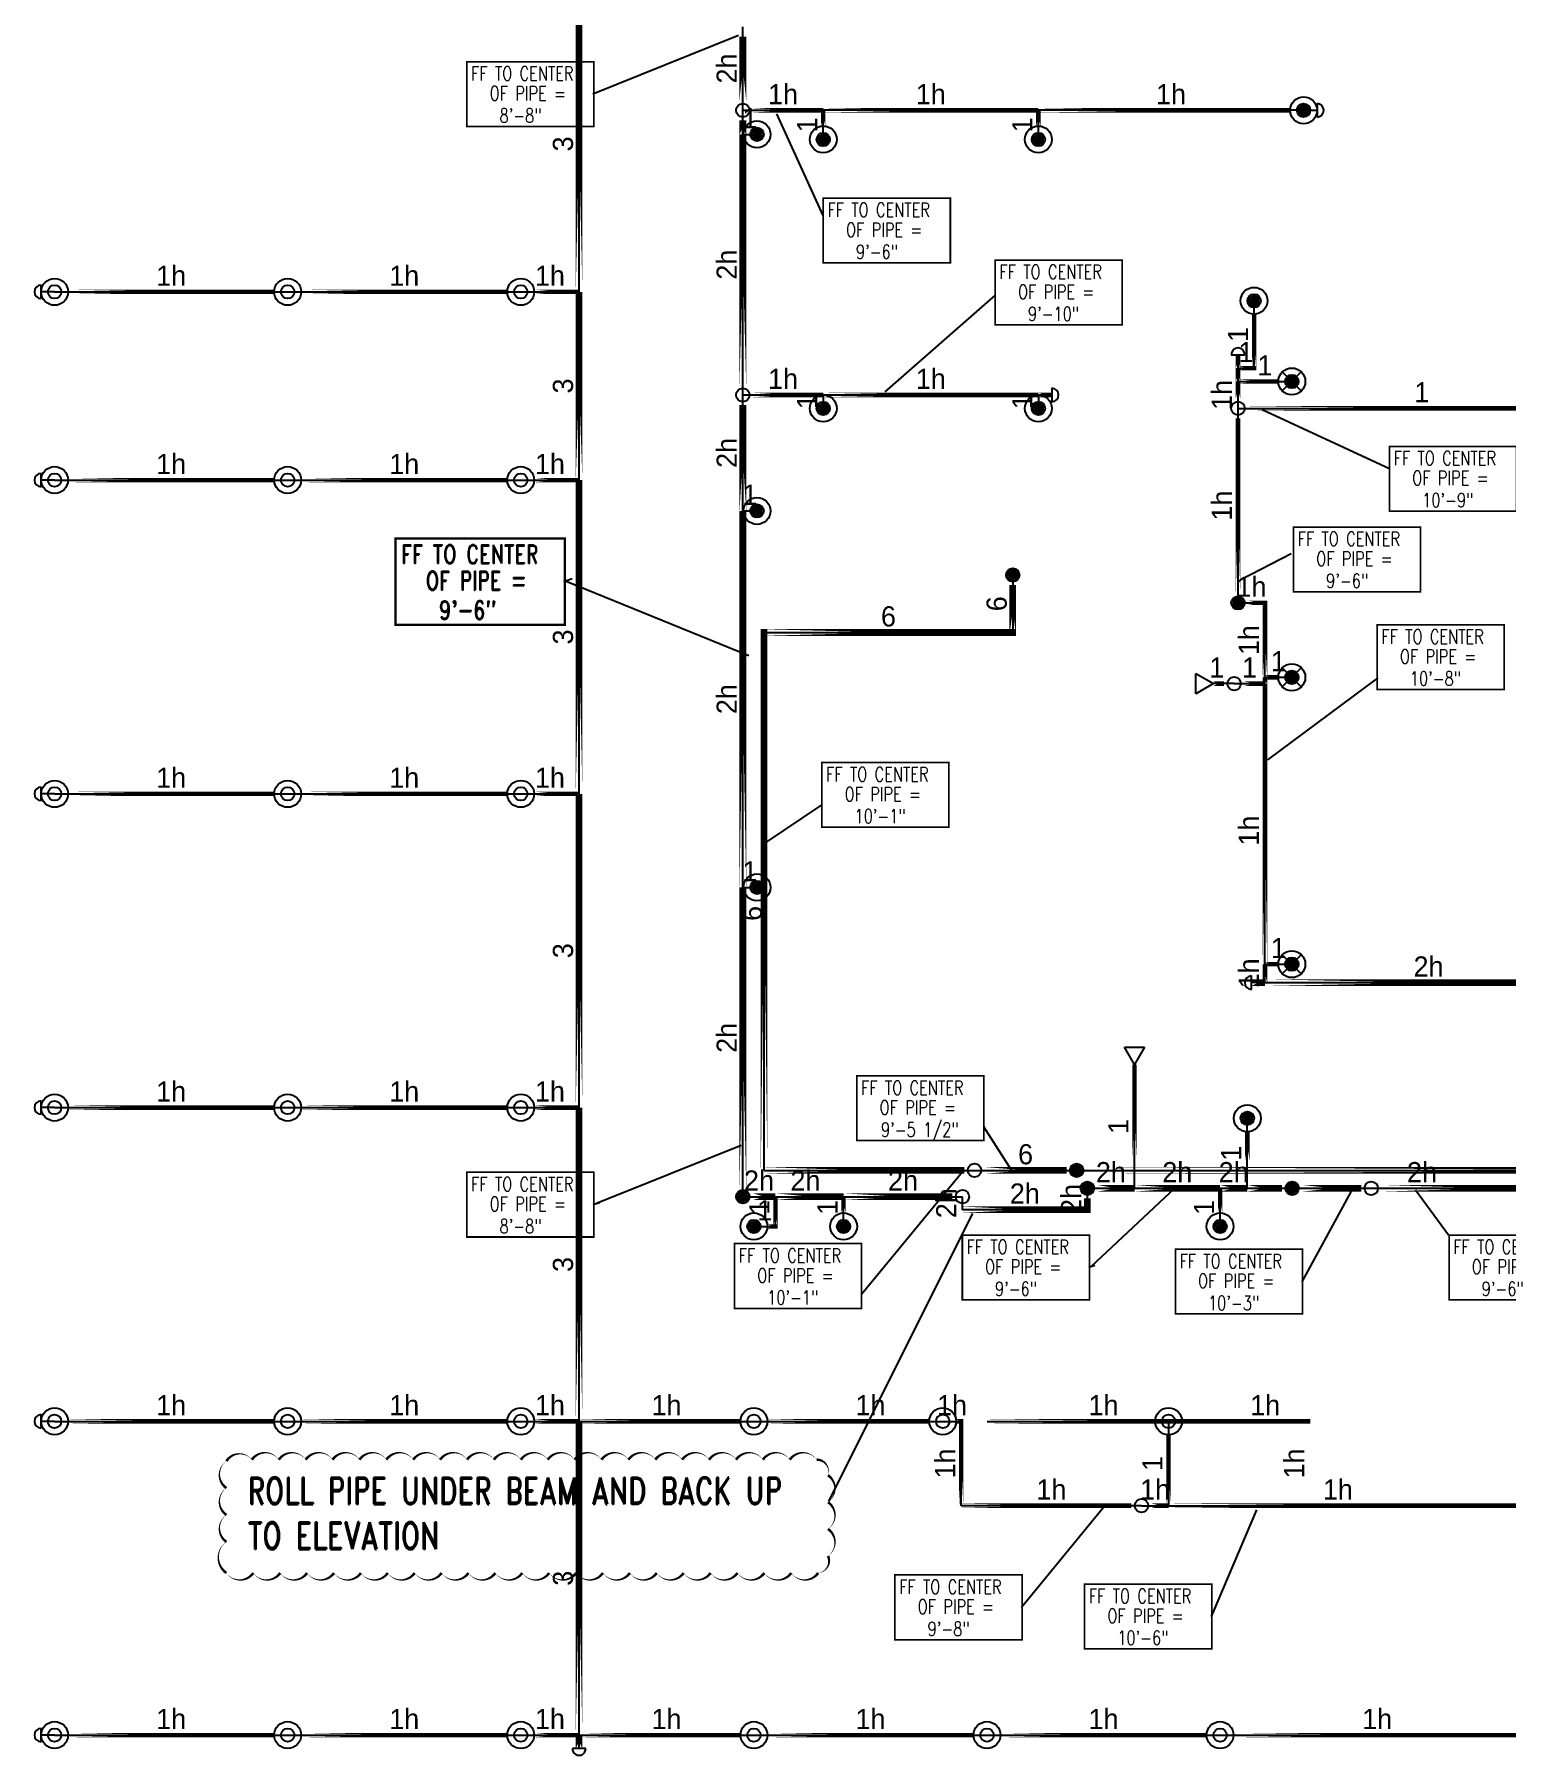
# Model space of a CAD drawing. Header units: inches. Extents: x -3368 to 19, y 7 to 1465.
# Drawn here: x -3333 to -2676, y 63 to 831 of the extents above; entities that cross this region are included whole.
import ezdxf
from ezdxf.enums import TextEntityAlignment as Align

# ---------------------------------------------------------------- set-up
doc = ezdxf.new("R2010")
doc.units = ezdxf.units.IN
doc.header["$MEASUREMENT"] = 0
for name, color, linetype in [('Coordination', 1, 'Continuous'), ('ERROR', 7, 'Continuous'), ('headdn', 7, 'Continuous'), ('HEADUP', 4, 'Continuous'), ('PIPEBL', 4, 'Continuous'), ('pipemn', 6, 'Continuous'), ('PIPESPC', 7, 'Continuous'), ('spk-cap', 7, 'Continuous'), ('spk-pipedrop', 7, 'Continuous'), ('spk-piperise', 7, 'Continuous'), ('TIDYPIPE', 7, 'Continuous')]:
    doc.layers.add(name, color=color, linetype=linetype)
doc.styles.add('PDA1', font='ROMAND', dxfattribs={"width": 0.755})
doc.styles.add('PIPE', font='PIPE.SHX')

# ---------------------------------------------------------------- blocks, each defined once
blk = doc.blocks.new('drop')
blk.add_circle((0, 0), 3)
for points in [[(0.01, 2.97), (-2.53, -1.59), (-2.62, 1.36)], [(0.01, 2.97), (-2.49, -1.59), (2.52, -1.59)], [(2.52, -1.59), (0.01, 2.97), (2.6, 1.47)], [(2.52, -1.59), (-2.53, -1.59), (0.01, -2.98)]]:
    blk.add_solid(points)
blk = doc.blocks.new('DPEND3')
for p, q in [((-4.24, -4.24), (4.24, 4.24)), ((4.24, -4.24), (-4.24, 4.24))]:
    blk.add_line(p, q)
for radius in [6, 3]:
    blk.add_circle((0, 0), radius)
for points in [[(0, 0), (-3, 0), (-2.08, 2.07)], [(0, 0), (-3, 0), (-2.08, -2.07)], [(0, 0), (0, 3), (-2.12, 2.14)], [(0, 0), (0, -3), (-2.12, -2.14)], [(0, 0), (0, 3), (2.12, 2.14)], [(0, 0), (3, 0), (2.08, 2.07)], [(0, 0), (3, 0), (2.08, -2.07)], [(0, 0), (0, -3), (2.12, -2.14)]]:
    blk.add_solid(points)
blk = doc.blocks.new('SIDE1')
for p, q in [((0, 0), (7.79, 4.5)), ((7.79, -4.5), (0, 0)), ((7.79, 4.5), (7.79, -4.5))]:
    blk.add_line(p, q)
blk = doc.blocks.new('dpend1')
for radius in [6, 3]:
    blk.add_circle((0, 0), radius)
for points in [[(0.01, 2.97), (-2.53, -1.59), (-2.62, 1.36)], [(0.01, 2.97), (-2.49, -1.59), (2.52, -1.59)], [(2.52, -1.59), (0.01, 2.97), (2.6, 1.47)], [(2.52, -1.59), (-2.53, -1.59), (0.01, -2.98)]]:
    blk.add_solid(points)
blk = doc.blocks.new('SPRIG1')
for radius in [6, 3]:
    blk.add_circle((0, 0), radius)
blk = doc.blocks.new('CAP')
blk.add_line((0, 3), (0, -3))
blk.add_arc((0, 0), 3, 270, 90)
blk = doc.blocks.new('PIPESPC')
at = {"layer": 'PIPESPC', "style": 'PIPE', "width": 0.9}
blk.add_attdef('SIZE', text='', height=9, dxfattribs=at).set_placement((0, 4.02), align=Align.CENTER)
at = {"layer": 'PIPESPC', "style": 'PIPE', "flags": 1}
blk.add_attdef('SCHED', (25.3, 3.89), '', height=9, dxfattribs=at)
blk = doc.blocks.new('rise')
blk.add_circle((0, 0), 3)
blk = doc.blocks.new('vbbb122222222222')
at = {"layer": 'Coordination'}
blk.add_line((6967.97, 3928.98), (6964.31, 3927.77), dxfattribs=at)
at = {"layer": 'Coordination', "const_width": 1}
blk.add_lwpolyline([(6889.15, 3947.05), (6889.15, 3908.56), (6964.72, 3908.56), (6964.72, 3947.05), (6889.15, 3947.05)], dxfattribs=at)
at = {"layer": 'Coordination', "style": 'PDA1', "width": 0.755}
for s, p in [('FF TO CENTER', (6891.66, 3935.82)), ('OF PIPE = ', (6902.67, 3924.02)), ('9\'-6"', (6908.57, 3910.87))]:
    blk.add_text(s, height=8.4, dxfattribs=at).set_placement(p)
blk = doc.blocks.new('vvvvvvbb')
at = {"layer": 'Coordination', "const_width": 0.75}
blk.add_lwpolyline([(5372.6, 4051.51), (5372.6, 4022.64), (5429.27, 4022.64), (5429.27, 4051.51), (5372.6, 4051.51)], dxfattribs=at)
at = {"layer": 'Coordination', "style": 'PDA1', "width": 0.755}
for s, p in [('FF TO CENTER', (5374.48, 4043.09)), ('OF PIPE = ', (5382.74, 4034.24)), ('9\'-5 1/2"', (5383.36, 4024.38))]:
    blk.add_text(s, height=6.3, dxfattribs=at).set_placement(p)
blk = doc.blocks.new('vvvvbhhhhhhh')
at = {"layer": 'Coordination', "const_width": 1}
blk.add_lwpolyline([(5861.1, 4059.1), (5861.1, 4020.6), (5936.7, 4020.6), (5936.7, 4059.1), (5861.1, 4059.1)], dxfattribs=at)
at = {"layer": 'Coordination', "style": 'PDA1', "width": 0.755}
for s, p in [('FF TO CENTER', (5863.7, 4047.8)), ('OF PIPE = ', (5874.7, 4036)), ('10\'-1"', (5880.6, 4022.9))]:
    blk.add_text(s, height=8.4, dxfattribs=at).set_placement(p)

msp = doc.modelspace()

# ---------------------------------------------------------------- linework, layer by layer
at = {"layer": 'Coordination', "color": 1}
for p, q in [((-3018.83, 830.16), (-3083.84, 803.89)), ((-3001.95, 795.13), (-2981.2, 749.74)), ((-2953.4, 671.08), (-2904.28, 714.24)), ((-2785.23, 663.24), (-2728.49, 636.93)), ((-2794.8, 587.43), (-2772.24, 598.94)), ((-3014.25, 553.3), (-3095.74, 586.53)), ((-2782.69, 506.93), (-2733.52, 543.52)), ((-3007.21, 469.6), (-2981.86, 486.63)), ((-2897.01, 323.83), (-2909.39, 343.18)), ((-3017.75, 334.89), (-3082.28, 308.91)), ((-2918.77, 323.16), (-2964, 268.31)), ((-2861.5, 280.89), (-2824, 315.97)), ((-2744.74, 315.74), (-2767.59, 274.07)), ((-2716.82, 315.03), (-2702.16, 294.9)), ((-3080.93, 309.32), (-3083.67, 308.4)), ((-2914.47, 304.53), (-2978.65, 176.09)), ((-2855.98, 173.35), (-2892.68, 128.72)), ((-2787.79, 172.2), (-2808.05, 124.61))]:
    msp.add_line(p, q, dxfattribs=at)
at = {"layer": 'Coordination', "color": 1, "const_width": 0.75}
for points in [[(-3140.04, 818.44), (-3140.04, 789.57), (-3083.37, 789.57), (-3083.37, 818.44), (-3140.04, 818.44)], [(-2981.04, 757.58), (-2981.04, 728.71), (-2924.36, 728.71), (-2924.36, 757.58), (-2981.04, 757.58)], [(-2904.31, 729.91), (-2904.31, 701.04), (-2847.64, 701.04), (-2847.64, 729.91), (-2904.31, 729.91)], [(-2728.42, 646.8), (-2728.42, 617.93), (-2671.75, 617.93), (-2671.75, 646.8), (-2728.42, 646.8)], [(-2771.26, 610.78), (-2771.26, 581.91), (-2714.58, 581.91), (-2714.58, 610.78), (-2771.26, 610.78)], [(-2733.91, 567.15), (-2733.91, 538.28), (-2677.24, 538.28), (-2677.24, 567.15), (-2733.91, 567.15)], [(-3140.04, 322.87), (-3140.04, 294), (-3083.37, 294), (-3083.37, 322.87), (-3140.04, 322.87)], [(-2823.96, 288.53), (-2823.96, 259.66), (-2767.29, 259.66), (-2767.29, 288.53), (-2823.96, 288.53)], [(-2949.06, 143.19), (-2949.06, 114.32), (-2892.38, 114.32), (-2892.38, 143.19), (-2949.06, 143.19)], [(-2864.43, 139.08), (-2864.43, 110.21), (-2807.75, 110.21), (-2807.75, 139.08), (-2864.43, 139.08)]]:
    msp.add_lwpolyline(points, dxfattribs=at)
at = {"layer": 'Coordination', "color": 1}
msp.add_lwpolyline([(-3247.35, 144.09, 0, 1.2, 0.520567), (-3235.35, 144.09, 0, 1.2, 0.520567), (-3223.35, 144.09, 0, 1.2, 0.520567), (-3211.35, 144.09, 0, 1.2, 0.520567), (-3199.35, 144.09, 0, 1.2, 0.520567), (-3187.35, 144.09, 0, 1.2, 0.520567), (-3175.35, 144.09, 0, 1.2, 0.520567), (-3163.35, 144.09, 0, 1.2, 0.520567), (-3151.35, 144.09, 0, 1.2, 0.520567), (-3139.35, 144.09, 0, 1.2, 0.520567), (-3127.35, 144.09, 0, 1.2, 0.520567), (-3115.35, 144.09, 0, 1.2, 0.520567), (-3103.35, 144.09, 0, 1.2, 0.520567), (-3091.35, 144.09, 0, 1.2, 0.520567), (-3079.35, 144.09, 0, 1.2, 0.520567), (-3067.35, 144.09, 0, 1.2, 0.520567), (-3055.35, 144.09, 0, 1.2, 0.520567), (-3043.35, 144.09, 0, 1.2, 0.520567), (-3031.35, 144.09, 0, 1.2, 0.520567), (-3019.35, 144.09, 0, 1.2, 0.520567), (-3007.35, 144.09, 0, 1.2, 0.520567), (-2995.35, 144.09, 0, 1.2, 0.520567), (-2983.35, 144.09, 0, 1.2, 0.520567), (-2978.94, 151.69, 0, 1.2, 0.520567), (-2978.94, 163.69, 0, 1.2, 0.520567), (-2978.94, 175.69, 0, 1.2, 0.520567), (-2978.94, 187.69, 0, 1.2, 0.520567), (-2984, 194.63, 0, 1.2, 0.520567), (-2996, 194.63, 0, 1.2, 0.520567), (-3008, 194.63, 0, 1.2, 0.520567), (-3020, 194.63, 0, 1.2, 0.520567), (-3032, 194.63, 0, 1.2, 0.520567), (-3044, 194.63, 0, 1.2, 0.520567), (-3056, 194.63, 0, 1.2, 0.520567), (-3068, 194.63, 0, 1.2, 0.520567), (-3080, 194.63, 0, 1.2, 0.520567), (-3092, 194.63, 0, 1.2, 0.520567), (-3104, 194.63, 0, 1.2, 0.520567), (-3116, 194.63, 0, 1.2, 0.520567), (-3128, 194.63, 0, 1.2, 0.520567), (-3140, 194.63, 0, 1.2, 0.520567), (-3152, 194.63, 0, 1.2, 0.520567), (-3164, 194.63, 0, 1.2, 0.520567), (-3176, 194.63, 0, 1.2, 0.520567), (-3188, 194.63, 0, 1.2, 0.520567), (-3200, 194.63, 0, 1.2, 0.520567), (-3212, 194.63, 0, 1.2, 0.520567), (-3224, 194.63, 0, 1.2, 0.520567), (-3236, 194.63, 0, 1.2, 0.520567), (-3247.35, 193.98, 0, 1.2, 0.520567), (-3247.35, 181.98, 0, 1.2, 0.520567), (-3247.35, 169.98, 0, 1.2, 0.520567), (-3247.35, 157.98, 0, 1.2, 0.520567)], format="xyseb", close=True, dxfattribs=at)
at = {"layer": 'ERROR', "color": 1}
msp.add_line((-2783.89, 211.74), (-2856, 211.74), dxfattribs=at)
msp.add_line((-2783.89, 211.74), (-2856, 211.74), dxfattribs=at)
at = {"layer": 'PIPEBL', "color": 1}
for p, q in [((-3016.94, 796.75), (-2981.07, 796.75)), ((-2885.07, 796.75), (-2981.07, 796.75)), ((-2981.07, 783.73), (-2981.07, 796.75)), ((-2766.75, 796.75), (-2885.07, 796.75)), ((-2885.07, 783.73), (-2885.07, 796.75)), ((-2766.75, 796.75), (-2760.75, 796.75)), ((-3016.94, 786), (-3010.62, 786)), ((-3324, 715.74), (-3330, 715.74)), ((-3324, 715.74), (-3220, 715.74)), ((-3220, 715.74), (-3116, 715.74)), ((-3116, 715.74), (-3090, 715.74)), ((-2788.84, 681.7), (-2788.84, 711.74)), ((-2796, 681.7), (-2796, 687.7)), ((-2796, 675.74), (-2796, 681.7)), ((-2796, 681.7), (-2788.84, 681.7)), ((-3016.94, 669.73), (-2981.07, 669.73)), ((-2981.07, 669.73), (-2885.07, 669.73)), ((-2981.07, 669.73), (-2981.07, 663.73)), ((-2885.07, 669.73), (-2885.07, 663.73)), ((-2885.07, 669.73), (-2879.07, 669.73)), ((-2796, 663.74), (-2796, 675.74)), ((-2796, 675.74), (-2772, 675.74)), ((-2796, 576.96), (-2796, 663.74)), ((-2796, 663.74), (-2638, 663.74)), ((-3324, 631.74), (-3330, 631.74)), ((-3324, 631.74), (-3220, 631.74)), ((-3220, 631.74), (-3116, 631.74)), ((-3116, 631.74), (-3090, 631.74)), ((-3016.94, 618), (-3010.62, 618)), ((-2796, 576.96), (-2784, 576.96)), ((-2784, 543.74), (-2784, 576.96)), ((-2797.74, 540.91), (-2807, 540.91)), ((-2797.74, 540.91), (-2784, 540.91)), ((-2784, 540.91), (-2784, 543.74)), ((-2784, 543.74), (-2772, 543.74)), ((-2784, 415.74), (-2784, 540.91)), ((-3324, 491.74), (-3330, 491.74)), ((-3324, 491.74), (-3220, 491.74)), ((-3220, 491.74), (-3116, 491.74)), ((-3116, 491.74), (-3090, 491.74)), ((-3016.94, 450), (-3010.62, 450)), ((-2784, 407.5), (-2784, 415.74)), ((-2784, 415.74), (-2772, 415.74)), ((-2842.19, 315.74), (-2842.19, 370.95)), ((-3324, 351.74), (-3330, 351.74)), ((-3324, 351.74), (-3220, 351.74)), ((-3220, 351.74), (-3116, 351.74)), ((-3116, 351.74), (-3090, 351.74)), ((-2791.87, 315.74), (-2791.87, 346.97)), ((-2804, 298.72), (-2804, 315.74)), ((-3002.38, 298.72), (-3002.38, 312)), ((-2972, 298.72), (-2972, 312)), ((-3012, 298.72), (-3002.38, 298.72)), ((-3324, 211.74), (-3330, 211.74)), ((-3324, 211.74), (-3220, 211.74)), ((-3220, 211.74), (-3116, 211.74)), ((-3116, 211.74), (-3090, 211.74)), ((-3090, 211.74), (-3012, 211.74)), ((-3012, 211.74), (-2927.75, 211.74)), ((-2927.75, 211.74), (-2919.5, 211.74)), ((-2919.5, 174.12), (-2919.5, 211.74)), ((-2908, 211.74), (-2804, 211.74)), ((-2827, 211.74), (-2827, 174.12)), ((-2804, 211.74), (-2763.78, 211.74)), ((-2839.06, 174.12), (-2919.5, 174.12)), ((-2839.06, 174.12), (-2827, 174.12)), ((-2827, 174.12), (-2663.82, 174.12)), ((-3324, 71.74), (-3330, 71.74)), ((-3324, 71.74), (-3220, 71.74)), ((-3220, 71.74), (-3116, 71.74)), ((-3116, 71.74), (-3090, 71.74)), ((-3090, 71.74), (-3012, 71.74)), ((-3012, 71.74), (-2908, 71.74)), ((-2908, 71.74), (-2804, 71.74)), ((-2804, 71.74), (-2663.82, 71.74))]:
    msp.add_line(p, q, dxfattribs=at)
at = {"layer": 'pipemn', "color": 1}
for p, q in [((-3090, 715.74), (-3090, 847.74)), ((-3016.94, 796.75), (-3016.94, 834.05)), ((-3016.94, 786), (-3016.94, 796.75)), ((-3016.94, 669.73), (-3016.94, 786)), ((-3090, 631.74), (-3090, 715.74)), ((-3016.94, 618), (-3016.94, 669.73)), ((-3090, 491.74), (-3090, 631.74)), ((-3016.94, 450), (-3016.94, 618)), ((-2896.5, 589.37), (-2896.5, 563.74)), ((-3007.44, 323.74), (-3007.44, 563.74)), ((-3007.44, 563.74), (-2896.5, 563.74)), ((-3090, 351.74), (-3090, 491.74)), ((-3016.94, 312), (-3016.94, 450)), ((-2784, 407.5), (-2790, 407.5)), ((-2784, 407.5), (-2638, 407.5)), ((-3090, 211.74), (-3090, 351.74)), ((-3007.44, 323.74), (-2913.59, 323.74)), ((-2913.59, 323.74), (-2868, 323.74)), ((-2868, 323.74), (-2325.14, 323.74)), ((-2863.25, 315.74), (-2842.19, 315.74)), ((-2863.25, 315.74), (-2863.25, 306.19)), ((-2842.19, 315.74), (-2804, 315.74)), ((-2804, 315.74), (-2791.87, 315.74)), ((-2791.87, 315.74), (-2771.88, 315.74)), ((-2771.88, 315.74), (-2736.56, 315.74)), ((-2736.56, 315.74), (-2636, 315.74)), ((-3016.94, 312), (-3002.38, 312)), ((-3002.38, 312), (-2972, 312)), ((-2972, 312), (-2918.98, 312)), ((-2918.98, 306.19), (-2918.98, 312)), ((-2863.25, 306.19), (-2918.98, 306.19)), ((-3090, 71.74), (-3090, 211.74)), ((-3090, 65.74), (-3090, 71.74))]:
    msp.add_line(p, q, dxfattribs=at)
at = {"layer": 'TIDYPIPE', "color": 1}
for points, const_width in [([(-3090, 715.74), (-3090, 847.74)], 3), ([(-3016.94, 801.25), (-3016.94, 829.55)], 3), ([(-3016.94, 786), (-3016.94, 792.25)], 3), ([(-3012.44, 796.75), (-2981.07, 796.75)], 2), ([(-2981.07, 789.73), (-2981.07, 796.75)], 2), ([(-2981.07, 796.75), (-2885.07, 796.75)], 2), ([(-2885.07, 796.75), (-2772.75, 796.75)], 2), ([(-2885.07, 789.73), (-2885.07, 796.75)], 2), ([(-3016.94, 674.23), (-3016.94, 786)], 3), ([(-3318, 715.74), (-3226, 715.74)], 2), ([(-3214, 715.74), (-3122, 715.74)], 2), ([(-3110, 715.74), (-3090, 715.74)], 2), ([(-3090, 631.74), (-3090, 715.74)], 3), ([(-2788.84, 680.7), (-2788.84, 705.74)], 2), ([(-2796, 681.7), (-2796, 687.7)], 2), ([(-2796, 681.7), (-2787.84, 681.7)], 2), ([(-2796, 675.74), (-2796, 681.7)], 2), ([(-2796, 675.74), (-2778, 675.74)], 2), ([(-2796, 668.24), (-2796, 675.74)], 2), ([(-3012.44, 669.73), (-2981.07, 669.73)], 2), ([(-2981.07, 669.73), (-2885.07, 669.73)], 2), ([(-2885.07, 669.73), (-2879.07, 669.73)], 2), ([(-3016.94, 618), (-3016.94, 665.23)], 3), ([(-2791.5, 663.74), (-2637, 663.74)], 2), ([(-2796, 581.46), (-2796, 659.24)], 2), ([(-3318, 631.74), (-3226, 631.74)], 2), ([(-3214, 631.74), (-3122, 631.74)], 2), ([(-3110, 631.74), (-3090, 631.74)], 2), ([(-3090, 491.74), (-3090, 631.74)], 3), ([(-3016.94, 450), (-3016.94, 618)], 3), ([(-2896.5, 562.24), (-2896.5, 584.87)], 3), ([(-2791.5, 576.96), (-2783, 576.96)], 2), ([(-2784, 543.74), (-2784, 577.96)], 2), ([(-3008.94, 563.74), (-2895, 563.74)], 3), ([(-3007.44, 322.24), (-3007.44, 565.24)], 3), ([(-2807, 540.91), (-2802.24, 540.91)], 2), ([(-2793.24, 540.91), (-2784, 540.91)], 2), ([(-2784, 543.74), (-2778, 543.74)], 2), ([(-2784, 540.91), (-2784, 543.74)], 2), ([(-2784, 415.74), (-2784, 540.91)], 2), ([(-3318, 491.74), (-3226, 491.74)], 2), ([(-3214, 491.74), (-3122, 491.74)], 2), ([(-3110, 491.74), (-3090, 491.74)], 2), ([(-3090, 351.74), (-3090, 491.74)], 3), ([(-3016.94, 316.5), (-3016.94, 450)], 3), ([(-2784, 415.74), (-2778, 415.74)], 2), ([(-2784, 407.5), (-2784, 415.74)], 2), ([(-2790, 407.5), (-2784, 407.5)], 3), ([(-2784, 407.5), (-2638, 407.5)], 3), ([(-2842.19, 328.24), (-2842.19, 370.95)], 2), ([(-3318, 351.74), (-3226, 351.74)], 2), ([(-3214, 351.74), (-3122, 351.74)], 2), ([(-3110, 351.74), (-3090, 351.74)], 2), ([(-3090, 211.74), (-3090, 351.74)], 3), ([(-2791.87, 328.24), (-2791.87, 340.97)], 2), ([(-3008.94, 323.74), (-2918.09, 323.74)], 3), ([(-2909.09, 323.74), (-2872.5, 323.74)], 3), ([(-2863.5, 323.74), (-2329.64, 323.74)], 3), ([(-2858.75, 315.74), (-2842.19, 315.74)], 3), ([(-2842.19, 315.74), (-2804, 315.74)], 3), ([(-2804, 315.74), (-2791.87, 315.74)], 3), ([(-2804, 304.72), (-2804, 315.74)], 2), ([(-2791.87, 315.74), (-2776.38, 315.74)], 3), ([(-2767.38, 315.74), (-2741.06, 315.74)], 3), ([(-2732.06, 315.74), (-2636, 315.74)], 3), ([(-3012.44, 312), (-3002.38, 312)], 3), ([(-3002.38, 312), (-2972, 312)], 3), ([(-3002.38, 297.72), (-3002.38, 312)], 2), ([(-2972, 312), (-2923.48, 312)], 3), ([(-2972, 304.72), (-2972, 312)], 2), ([(-2920.48, 306.19), (-2861.75, 306.19)], 3), ([(-2863.25, 304.69), (-2863.25, 311.24)], 3), ([(-3006, 298.72), (-3001.38, 298.72)], 2), ([(-3318, 211.74), (-3226, 211.74)], 2), ([(-3214, 211.74), (-3122, 211.74)], 2), ([(-3110, 211.74), (-3090, 211.74)], 2), ([(-3090, 71.74), (-3090, 211.74)], 3), ([(-3090, 211.74), (-3018, 211.74)], 2), ([(-3006, 211.74), (-2933.75, 211.74)], 2), ([(-2921.75, 211.74), (-2918.5, 211.74)], 2), ([(-2919.5, 173.12), (-2919.5, 212.74)], 2), ([(-2908, 211.74), (-2763.78, 211.74)], 2), ([(-2827, 174.12), (-2827, 205.74)], 2), ([(-2920.5, 174.12), (-2843.56, 174.12)], 2), ([(-2834.56, 174.12), (-2827, 174.12)], 2), ([(-2827, 174.12), (-2663.82, 174.12)], 2), ([(-3318, 71.74), (-3226, 71.74)], 2), ([(-3214, 71.74), (-3122, 71.74)], 2), ([(-3110, 71.74), (-3090, 71.74)], 2), ([(-3090, 65.74), (-3090, 71.74)], 3), ([(-3090, 71.74), (-3018, 71.74)], 2), ([(-3006, 71.74), (-2914, 71.74)], 2), ([(-2902, 71.74), (-2810, 71.74)], 2), ([(-2798, 71.74), (-2663.82, 71.74)], 2)]:
    msp.add_lwpolyline(points, close=True, dxfattribs=dict(at, const_width=const_width))

# ---------------------------------------------------------------- block references
at = {"layer": 'Coordination', "color": 1}
for name, p in [('vbbb122222222222', (-10061.07, -3341.36)), ('vvvvvvbb', (-8338.65, -3685.63))]:
    msp.add_blockref(name, p, dxfattribs=at)
at = {"layer": 'Coordination', "color": 1, "xscale": 0.75, "yscale": 0.75, "zscale": 0.75}
for name, p in [('vvvvbhhhhhhh', (-7377.54, -2538.55)), ('vbbb122222222222', (-8085.87, -2665.42)), ('vbbb122222222222', (-7868.71, -2665.42)), ('vvvvbhhhhhhh', (-7416.52, -2753.29))]:
    msp.add_blockref(name, p, dxfattribs=at)
at = {"layer": 'headdn', "color": 1}
for name, p in [('dpend1', (-2766.75, 796.75)), ('dpend1', (-3010.62, 786)), ('dpend1', (-2981.07, 783.73)), ('dpend1', (-2885.07, 783.73)), ('dpend1', (-2788.84, 711.74)), ('DPEND3', (-2772, 675.74)), ('dpend1', (-2981.07, 663.73)), ('dpend1', (-2885.07, 663.73)), ('dpend1', (-3010.62, 618)), ('DPEND3', (-2772, 543.74)), ('dpend1', (-3010.62, 450)), ('DPEND3', (-2772, 415.74)), ('dpend1', (-2791.87, 346.97)), ('dpend1', (-3012, 298.72)), ('dpend1', (-2972, 298.72)), ('dpend1', (-2804, 298.72))]:
    msp.add_blockref(name, p, dxfattribs=at)
for p, rotation in [((-2807, 540.91), 180), ((-2842.19, 370.95), 90)]:
    msp.add_blockref('SIDE1', p, dxfattribs=dict(at, rotation=rotation))
at = {"layer": 'HEADUP', "color": 1}
for p in [(-3324, 715.74), (-3220, 715.74), (-3116, 715.74), (-3324, 631.74), (-3220, 631.74), (-3116, 631.74), (-3324, 491.74), (-3220, 491.74), (-3116, 491.74), (-3324, 351.74), (-3220, 351.74), (-3116, 351.74), (-3324, 211.74), (-3220, 211.74), (-3116, 211.74), (-3012, 211.74), (-2927.75, 211.74), (-2827, 211.74), (-3324, 71.74), (-3220, 71.74), (-3116, 71.74), (-3012, 71.74), (-2908, 71.74), (-2804, 71.74)]:
    msp.add_blockref('SPRIG1', p, dxfattribs=at)
at = {"layer": 'PIPESPC', "color": 1}
ref = msp.add_blockref('PIPESPC', (-3016.94, 815.4), dxfattribs=dict(at, rotation=90))
ref.add_attrib('SIZE', '2h', dxfattribs={"color": 0, "height": 9, "rotation": 90, "style": 'PIPE'}).set_placement((-3016.94, 815.4), align=Align.BOTTOM_CENTER)
ref = msp.add_blockref('PIPESPC', (-2999, 796.75), dxfattribs=at)
ref.add_attrib('SIZE', '1h', dxfattribs={"color": 0, "height": 9, "style": 'PIPE'}).set_placement((-2999, 796.75), align=Align.BOTTOM_CENTER)
ref = msp.add_blockref('PIPESPC', (-2933.07, 796.75), dxfattribs=at)
ref.add_attrib('SIZE', '1h', dxfattribs={"color": 0, "height": 9, "style": 'PIPE'}).set_placement((-2933.07, 796.75), align=Align.BOTTOM_CENTER)
ref = msp.add_blockref('PIPESPC', (-2825.91, 796.75), dxfattribs=at)
ref.add_attrib('SIZE', '1h', dxfattribs={"color": 0, "height": 9, "style": 'PIPE'}).set_placement((-2825.91, 796.75), align=Align.BOTTOM_CENTER)
ref = msp.add_blockref('PIPESPC', (-3013.78, 786), dxfattribs=at)
ref.add_attrib('SIZE', '1', dxfattribs={"color": 0, "height": 9, "style": 'PIPE'}).set_placement((-3013.78, 786), align=Align.BOTTOM_CENTER)
ref = msp.add_blockref('PIPESPC', (-2981.07, 790.24), dxfattribs=dict(at, rotation=90))
ref.add_attrib('SIZE', '1', dxfattribs={"color": 0, "height": 9, "rotation": 90, "style": 'PIPE'}).set_placement((-2981.07, 790.24), align=Align.BOTTOM_CENTER)
ref = msp.add_blockref('PIPESPC', (-2885.07, 790.24), dxfattribs=dict(at, rotation=90))
ref.add_attrib('SIZE', '1', dxfattribs={"color": 0, "height": 9, "rotation": 90, "style": 'PIPE'}).set_placement((-2885.07, 790.24), align=Align.BOTTOM_CENTER)
ref = msp.add_blockref('PIPESPC', (-3090, 781.74), dxfattribs=dict(at, rotation=90))
ref.add_attrib('SIZE', '3', dxfattribs={"color": 0, "height": 9, "rotation": 90, "style": 'PIPE'}).set_placement((-3090, 781.74), align=Align.BOTTOM_CENTER)
ref = msp.add_blockref('PIPESPC', (-3016.94, 727.86), dxfattribs=dict(at, rotation=90.00000000000044))
ref.add_attrib('SIZE', '2h', dxfattribs={"color": 0, "height": 9, "rotation": 90, "style": 'PIPE'}).set_placement((-3016.94, 727.86), align=Align.BOTTOM_CENTER)
ref = msp.add_blockref('PIPESPC', (-3272, 715.74), dxfattribs=at)
ref.add_attrib('SIZE', '1h', dxfattribs={"color": 0, "height": 9, "style": 'PIPE'}).set_placement((-3272, 715.74), align=Align.BOTTOM_CENTER)
ref = msp.add_blockref('PIPESPC', (-3168, 715.74), dxfattribs=at)
ref.add_attrib('SIZE', '1h', dxfattribs={"color": 0, "height": 9, "style": 'PIPE'}).set_placement((-3168, 715.74), align=Align.BOTTOM_CENTER)
ref = msp.add_blockref('PIPESPC', (-3103, 715.74), dxfattribs=at)
ref.add_attrib('SIZE', '1h', dxfattribs={"color": 0, "height": 9, "style": 'PIPE'}).set_placement((-3103, 715.74), align=Align.BOTTOM_CENTER)
ref = msp.add_blockref('PIPESPC', (-2788.84, 696.72), dxfattribs=dict(at, rotation=90))
ref.add_attrib('SIZE', '1', dxfattribs={"color": 0, "height": 9, "rotation": 90, "style": 'PIPE'}).set_placement((-2788.84, 696.72), align=Align.BOTTOM_CENTER)
ref = msp.add_blockref('PIPESPC', (-2792.42, 681.7), dxfattribs=at)
ref.add_attrib('SIZE', '1', dxfattribs={"color": 0, "height": 9, "style": 'PIPE'}).set_placement((-2792.42, 681.7), align=Align.BOTTOM_CENTER)
ref = msp.add_blockref('PIPESPC', (-2784, 675.74), dxfattribs=at)
ref.add_attrib('SIZE', '1', dxfattribs={"color": 0, "height": 9, "style": 'PIPE'}).set_placement((-2784, 675.74), align=Align.BOTTOM_CENTER)
ref = msp.add_blockref('PIPESPC', (-3090, 673.74), dxfattribs=dict(at, rotation=90))
ref.add_attrib('SIZE', '3', dxfattribs={"color": 0, "height": 9, "rotation": 90, "style": 'PIPE'}).set_placement((-3090, 673.74), align=Align.BOTTOM_CENTER)
ref = msp.add_blockref('PIPESPC', (-2999, 669.73), dxfattribs=at)
ref.add_attrib('SIZE', '1h', dxfattribs={"color": 0, "height": 9, "style": 'PIPE'}).set_placement((-2999, 669.73), align=Align.BOTTOM_CENTER)
ref = msp.add_blockref('PIPESPC', (-2933.07, 669.73), dxfattribs=at)
ref.add_attrib('SIZE', '1h', dxfattribs={"color": 0, "height": 9, "style": 'PIPE'}).set_placement((-2933.07, 669.73), align=Align.BOTTOM_CENTER)
ref = msp.add_blockref('PIPESPC', (-2981.07, 666.73), dxfattribs=dict(at, rotation=90))
ref.add_attrib('SIZE', '1', dxfattribs={"color": 0, "height": 9, "rotation": 90, "style": 'PIPE'}).set_placement((-2981.07, 666.73), align=Align.BOTTOM_CENTER)
ref = msp.add_blockref('PIPESPC', (-2885.07, 666.73), dxfattribs=dict(at, rotation=90))
ref.add_attrib('SIZE', '1', dxfattribs={"color": 0, "height": 9, "rotation": 90, "style": 'PIPE'}).set_placement((-2885.07, 666.73), align=Align.BOTTOM_CENTER)
ref = msp.add_blockref('PIPESPC', (-2796, 669.74), dxfattribs=dict(at, rotation=90))
ref.add_attrib('SIZE', '1h', dxfattribs={"color": 0, "height": 9, "rotation": 90, "style": 'PIPE'}).set_placement((-2796, 669.74), align=Align.BOTTOM_CENTER)
ref = msp.add_blockref('PIPESPC', (-2714, 663.74), dxfattribs=at)
ref.add_attrib('SIZE', '1', dxfattribs={"color": 0, "height": 9, "style": 'PIPE'}).set_placement((-2714, 663.74), align=Align.BOTTOM_CENTER)
ref = msp.add_blockref('PIPESPC', (-3016.94, 643.86), dxfattribs=dict(at, rotation=89.99999999999899))
ref.add_attrib('SIZE', '2h', dxfattribs={"color": 0, "height": 9, "rotation": 90, "style": 'PIPE'}).set_placement((-3016.94, 643.86), align=Align.BOTTOM_CENTER)
ref = msp.add_blockref('PIPESPC', (-3272, 631.74), dxfattribs=at)
ref.add_attrib('SIZE', '1h', dxfattribs={"color": 0, "height": 9, "style": 'PIPE'}).set_placement((-3272, 631.74), align=Align.BOTTOM_CENTER)
ref = msp.add_blockref('PIPESPC', (-3168, 631.74), dxfattribs=at)
ref.add_attrib('SIZE', '1h', dxfattribs={"color": 0, "height": 9, "style": 'PIPE'}).set_placement((-3168, 631.74), align=Align.BOTTOM_CENTER)
ref = msp.add_blockref('PIPESPC', (-3103, 631.74), dxfattribs=at)
ref.add_attrib('SIZE', '1h', dxfattribs={"color": 0, "height": 9, "style": 'PIPE'}).set_placement((-3103, 631.74), align=Align.BOTTOM_CENTER)
ref = msp.add_blockref('PIPESPC', (-3013.78, 618), dxfattribs=at)
ref.add_attrib('SIZE', '1', dxfattribs={"color": 0, "height": 9, "style": 'PIPE'}).set_placement((-3013.78, 618), align=Align.BOTTOM_CENTER)
ref = msp.add_blockref('PIPESPC', (-2796, 620.35), dxfattribs=dict(at, rotation=90))
ref.add_attrib('SIZE', '1h', dxfattribs={"color": 0, "height": 9, "rotation": 90, "style": 'PIPE'}).set_placement((-2796, 620.35), align=Align.BOTTOM_CENTER)
ref = msp.add_blockref('PIPESPC', (-2790, 576.96), dxfattribs=at)
ref.add_attrib('SIZE', '1h', dxfattribs={"color": 0, "height": 9, "style": 'PIPE'}).set_placement((-2790, 576.96), align=Align.BOTTOM_CENTER)
ref = msp.add_blockref('PIPESPC', (-2896.5, 576.56), dxfattribs=dict(at, rotation=90))
ref.add_attrib('SIZE', '6', dxfattribs={"color": 0, "height": 9, "rotation": 90, "style": 'PIPE'}).set_placement((-2896.5, 576.56), align=Align.BOTTOM_CENTER)
ref = msp.add_blockref('PIPESPC', (-2951.97, 563.74), dxfattribs=at)
ref.add_attrib('SIZE', '6', dxfattribs={"color": 0, "height": 9, "style": 'PIPE'}).set_placement((-2951.97, 563.74), align=Align.BOTTOM_CENTER)
ref = msp.add_blockref('PIPESPC', (-3090, 561.74), dxfattribs=dict(at, rotation=90))
ref.add_attrib('SIZE', '3', dxfattribs={"color": 0, "height": 9, "rotation": 90, "style": 'PIPE'}).set_placement((-3090, 561.74), align=Align.BOTTOM_CENTER)
ref = msp.add_blockref('PIPESPC', (-2784, 560.35), dxfattribs=dict(at, rotation=90))
ref.add_attrib('SIZE', '1h', dxfattribs={"color": 0, "height": 9, "rotation": 90, "style": 'PIPE'}).set_placement((-2784, 560.35), align=Align.BOTTOM_CENTER)
ref = msp.add_blockref('PIPESPC', (-2778, 543.74), dxfattribs=at)
ref.add_attrib('SIZE', '1', dxfattribs={"color": 0, "height": 9, "style": 'PIPE'}).set_placement((-2778, 543.74), align=Align.BOTTOM_CENTER)
ref = msp.add_blockref('PIPESPC', (-2805.5, 540.91), dxfattribs=at)
ref.add_attrib('SIZE', '1', dxfattribs={"color": 0, "height": 9, "style": 'PIPE'}).set_placement((-2805.5, 540.91), align=Align.BOTTOM_CENTER)
ref = msp.add_blockref('PIPESPC', (-2790.87, 540.91), dxfattribs=at)
ref.add_attrib('SIZE', '1', dxfattribs={"color": 0, "height": 9, "style": 'PIPE'}).set_placement((-2790.87, 540.91), align=Align.BOTTOM_CENTER)
ref = msp.add_blockref('PIPESPC', (-3016.94, 534), dxfattribs=dict(at, rotation=89.9999999999997))
ref.add_attrib('SIZE', '2h', dxfattribs={"color": 0, "height": 9, "rotation": 90, "style": 'PIPE'}).set_placement((-3016.94, 534), align=Align.BOTTOM_CENTER)
ref = msp.add_blockref('PIPESPC', (-3272, 491.74), dxfattribs=at)
ref.add_attrib('SIZE', '1h', dxfattribs={"color": 0, "height": 9, "style": 'PIPE'}).set_placement((-3272, 491.74), align=Align.BOTTOM_CENTER)
ref = msp.add_blockref('PIPESPC', (-3168, 491.74), dxfattribs=at)
ref.add_attrib('SIZE', '1h', dxfattribs={"color": 0, "height": 9, "style": 'PIPE'}).set_placement((-3168, 491.74), align=Align.BOTTOM_CENTER)
ref = msp.add_blockref('PIPESPC', (-3103, 491.74), dxfattribs=at)
ref.add_attrib('SIZE', '1h', dxfattribs={"color": 0, "height": 9, "style": 'PIPE'}).set_placement((-3103, 491.74), align=Align.BOTTOM_CENTER)
ref = msp.add_blockref('PIPESPC', (-2784, 475.32), dxfattribs=dict(at, rotation=90))
ref.add_attrib('SIZE', '1h', dxfattribs={"color": 0, "height": 9, "rotation": 90, "style": 'PIPE'}).set_placement((-2784, 475.32), align=Align.BOTTOM_CENTER)
ref = msp.add_blockref('PIPESPC', (-3013.78, 450), dxfattribs=at)
ref.add_attrib('SIZE', '1', dxfattribs={"color": 0, "height": 9, "style": 'PIPE'}).set_placement((-3013.78, 450), align=Align.BOTTOM_CENTER)
ref = msp.add_blockref('PIPESPC', (-3007.44, 443.74), dxfattribs=dict(at, rotation=90))
ref.add_attrib('SIZE', '6', dxfattribs={"color": 0, "height": 9, "rotation": 90, "style": 'PIPE'}).set_placement((-3005.69, 438.39), align=Align.BOTTOM_CENTER)
ref = msp.add_blockref('PIPESPC', (-3090, 421.74), dxfattribs=dict(at, rotation=90))
ref.add_attrib('SIZE', '3', dxfattribs={"color": 0, "height": 9, "rotation": 90, "style": 'PIPE'}).set_placement((-3090, 421.74), align=Align.BOTTOM_CENTER)
ref = msp.add_blockref('PIPESPC', (-2778, 415.74), dxfattribs=at)
ref.add_attrib('SIZE', '1', dxfattribs={"color": 0, "height": 9, "style": 'PIPE'}).set_placement((-2778, 415.74), align=Align.BOTTOM_CENTER)
ref = msp.add_blockref('PIPESPC', (-2784, 411.62), dxfattribs=dict(at, rotation=90))
ref.add_attrib('SIZE', '1h', dxfattribs={"color": 0, "height": 9, "rotation": 90, "style": 'PIPE'}).set_placement((-2784, 411.62), align=Align.BOTTOM_CENTER)
ref = msp.add_blockref('PIPESPC', (-2711, 407.5), dxfattribs=at)
ref.add_attrib('SIZE', '2h', dxfattribs={"color": 0, "height": 9, "style": 'PIPE'}).set_placement((-2711, 407.5), align=Align.BOTTOM_CENTER)
ref = msp.add_blockref('PIPESPC', (-3016.94, 382.87), dxfattribs=dict(at, rotation=90))
ref.add_attrib('SIZE', '2h', dxfattribs={"color": 0, "height": 9, "rotation": 90, "style": 'PIPE'}).set_placement((-3016.94, 382.87), align=Align.BOTTOM_CENTER)
ref = msp.add_blockref('PIPESPC', (-3272, 351.74), dxfattribs=at)
ref.add_attrib('SIZE', '1h', dxfattribs={"color": 0, "height": 9, "style": 'PIPE'}).set_placement((-3272, 351.74), align=Align.BOTTOM_CENTER)
ref = msp.add_blockref('PIPESPC', (-3168, 351.74), dxfattribs=at)
ref.add_attrib('SIZE', '1h', dxfattribs={"color": 0, "height": 9, "style": 'PIPE'}).set_placement((-3168, 351.74), align=Align.BOTTOM_CENTER)
ref = msp.add_blockref('PIPESPC', (-3103, 351.74), dxfattribs=at)
ref.add_attrib('SIZE', '1h', dxfattribs={"color": 0, "height": 9, "style": 'PIPE'}).set_placement((-3103, 351.74), align=Align.BOTTOM_CENTER)
ref = msp.add_blockref('PIPESPC', (-2842.19, 343.35), dxfattribs=dict(at, rotation=90))
ref.add_attrib('SIZE', '1', dxfattribs={"color": 0, "height": 9, "rotation": 90, "style": 'PIPE'}).set_placement((-2842.19, 343.35), align=Align.BOTTOM_CENTER)
ref = msp.add_blockref('PIPESPC', (-2890.79, 323.74), dxfattribs=at)
ref.add_attrib('SIZE', '6', dxfattribs={"color": 0, "height": 9, "style": 'PIPE'}).set_placement((-2890.79, 323.74), align=Align.BOTTOM_CENTER)
ref = msp.add_blockref('PIPESPC', (-2791.87, 331.36), dxfattribs=dict(at, rotation=90))
ref.add_attrib('SIZE', '1', dxfattribs={"color": 0, "height": 9, "rotation": 90, "style": 'PIPE'}).set_placement((-2791.87, 331.36), align=Align.BOTTOM_CENTER)
ref = msp.add_blockref('PIPESPC', (-3009.72, 312), dxfattribs=at)
ref.add_attrib('SIZE', '2h', dxfattribs={"color": 0, "height": 9, "style": 'PIPE'}).set_placement((-3009.72, 312), align=Align.BOTTOM_CENTER)
ref = msp.add_blockref('PIPESPC', (-2989, 312), dxfattribs=at)
ref.add_attrib('SIZE', '2h', dxfattribs={"color": 0, "height": 9, "style": 'PIPE'}).set_placement((-2989, 312), align=Align.BOTTOM_CENTER)
ref = msp.add_blockref('PIPESPC', (-2945.49, 312), dxfattribs=at)
ref.add_attrib('SIZE', '2h', dxfattribs={"color": 0, "height": 9, "style": 'PIPE'}).set_placement((-2945.49, 312), align=Align.BOTTOM_CENTER)
ref = msp.add_blockref('PIPESPC', (-2852.72, 315.74), dxfattribs=at)
ref.add_attrib('SIZE', '2h', dxfattribs={"color": 0, "height": 9, "style": 'PIPE'}).set_placement((-2852.72, 315.74), align=Align.BOTTOM_CENTER)
ref = msp.add_blockref('PIPESPC', (-2823.1, 315.74), dxfattribs=at)
ref.add_attrib('SIZE', '2h', dxfattribs={"color": 0, "height": 9, "style": 'PIPE'}).set_placement((-2823.1, 315.74), align=Align.BOTTOM_CENTER)
ref = msp.add_blockref('PIPESPC', (-2797.93, 315.74), dxfattribs=at)
ref.add_attrib('SIZE', '2h', dxfattribs={"color": 0, "height": 9, "style": 'PIPE'}).set_placement((-2797.93, 315.74), align=Align.BOTTOM_CENTER)
ref = msp.add_blockref('PIPESPC', (-2713.93, 315.74), dxfattribs=at)
ref.add_attrib('SIZE', '2h', dxfattribs={"color": 0, "height": 9, "style": 'PIPE'}).set_placement((-2713.93, 315.74), align=Align.BOTTOM_CENTER)
ref = msp.add_blockref('PIPESPC', (-2918.98, 309.09), dxfattribs=dict(at, rotation=90))
ref.add_attrib('SIZE', '2h', dxfattribs={"color": 0, "height": 9, "rotation": 90, "style": 'PIPE'}).set_placement((-2918.98, 309.09), align=Align.BOTTOM_CENTER)
ref = msp.add_blockref('PIPESPC', (-2891.12, 306.19), dxfattribs=at)
ref.add_attrib('SIZE', '2h', dxfattribs={"color": 0, "height": 9, "style": 'PIPE'}).set_placement((-2891.12, 306.19), align=Align.BOTTOM_CENTER)
ref = msp.add_blockref('PIPESPC', (-2863.25, 310.97), dxfattribs=dict(at, rotation=90))
ref.add_attrib('SIZE', '2h', dxfattribs={"color": 0, "height": 9, "rotation": 90, "style": 'PIPE'}).set_placement((-2863.25, 310.97), align=Align.BOTTOM_CENTER)
ref = msp.add_blockref('PIPESPC', (-3002.38, 307.23), dxfattribs=dict(at, rotation=90))
ref.add_attrib('SIZE', '1', dxfattribs={"color": 0, "height": 9, "rotation": 90, "style": 'PIPE'}).set_placement((-3002.38, 307.23), align=Align.BOTTOM_CENTER)
ref = msp.add_blockref('PIPESPC', (-3007.19, 298.72), dxfattribs=at)
ref.add_attrib('SIZE', '1', dxfattribs={"color": 0, "height": 9, "style": 'PIPE'}).set_placement((-3007.19, 298.72), align=Align.BOTTOM_CENTER)
ref = msp.add_blockref('PIPESPC', (-2972, 307.23), dxfattribs=dict(at, rotation=90))
ref.add_attrib('SIZE', '1', dxfattribs={"color": 0, "height": 9, "rotation": 90, "style": 'PIPE'}).set_placement((-2972, 307.23), align=Align.BOTTOM_CENTER)
ref = msp.add_blockref('PIPESPC', (-2804, 307.23), dxfattribs=dict(at, rotation=90.00000000000249))
ref.add_attrib('SIZE', '1', dxfattribs={"color": 0, "height": 9, "rotation": 90, "style": 'PIPE'}).set_placement((-2804, 307.23), align=Align.BOTTOM_CENTER)
ref = msp.add_blockref('PIPESPC', (-3090, 281.74), dxfattribs=dict(at, rotation=90))
ref.add_attrib('SIZE', '3', dxfattribs={"color": 0, "height": 9, "rotation": 90, "style": 'PIPE'}).set_placement((-3090, 281.74), align=Align.BOTTOM_CENTER)
ref = msp.add_blockref('PIPESPC', (-3272, 211.74), dxfattribs=at)
ref.add_attrib('SIZE', '1h', dxfattribs={"color": 0, "height": 9, "style": 'PIPE'}).set_placement((-3272, 211.74), align=Align.BOTTOM_CENTER)
ref = msp.add_blockref('PIPESPC', (-3168, 211.74), dxfattribs=at)
ref.add_attrib('SIZE', '1h', dxfattribs={"color": 0, "height": 9, "style": 'PIPE'}).set_placement((-3168, 211.74), align=Align.BOTTOM_CENTER)
ref = msp.add_blockref('PIPESPC', (-3103, 211.74), dxfattribs=at)
ref.add_attrib('SIZE', '1h', dxfattribs={"color": 0, "height": 9, "style": 'PIPE'}).set_placement((-3103, 211.74), align=Align.BOTTOM_CENTER)
ref = msp.add_blockref('PIPESPC', (-3051, 211.74), dxfattribs=at)
ref.add_attrib('SIZE', '1h', dxfattribs={"color": 0, "height": 9, "style": 'PIPE'}).set_placement((-3051, 211.74), align=Align.BOTTOM_CENTER)
ref = msp.add_blockref('PIPESPC', (-2960, 211.74), dxfattribs=at)
ref.add_attrib('SIZE', '1h', dxfattribs={"color": 0, "height": 9, "style": 'PIPE'}).set_placement((-2960, 211.74), align=Align.BOTTOM_CENTER)
ref = msp.add_blockref('PIPESPC', (-2923.63, 211.74), dxfattribs=at)
ref.add_attrib('SIZE', '1h', dxfattribs={"color": 0, "height": 9, "style": 'PIPE'}).set_placement((-2923.63, 211.74), align=Align.BOTTOM_CENTER)
ref = msp.add_blockref('PIPESPC', (-2856, 211.74), dxfattribs=at)
ref.add_attrib('SIZE', '1h', dxfattribs={"color": 0, "height": 9, "style": 'PIPE'}).set_placement((-2856, 211.74), align=Align.BOTTOM_CENTER)
ref = msp.add_blockref('PIPESPC', (-2856, 211.74), dxfattribs=at)
ref.add_attrib('SIZE', '1h', dxfattribs={"color": 0, "height": 9, "style": 'PIPE'}).set_placement((-2856, 211.74), align=Align.BOTTOM_CENTER)
ref = msp.add_blockref('PIPESPC', (-2783.89, 211.74), dxfattribs=at)
ref.add_attrib('SIZE', '1h', dxfattribs={"color": 0, "height": 9, "style": 'PIPE'}).set_placement((-2783.89, 211.74), align=Align.BOTTOM_CENTER)
ref = msp.add_blockref('PIPESPC', (-2919.5, 192.93), dxfattribs=dict(at, rotation=90))
ref.add_attrib('SIZE', '1h', dxfattribs={"color": 0, "height": 9, "rotation": 90, "style": 'PIPE'}).set_placement((-2919.5, 192.93), align=Align.BOTTOM_CENTER)
ref = msp.add_blockref('PIPESPC', (-2827, 192.93), dxfattribs=dict(at, rotation=90.00101225760045))
ref.add_attrib('SIZE', '1', dxfattribs={"color": 0, "height": 9, "rotation": 90.00101, "style": 'PIPE'}).set_placement((-2827, 192.93), align=Align.BOTTOM_CENTER)
ref = msp.add_blockref('PIPESPC', (-2763.78, 192.93), dxfattribs=dict(at, rotation=90))
ref.add_attrib('SIZE', '1h', dxfattribs={"color": 0, "height": 9, "rotation": 90, "style": 'PIPE'}).set_placement((-2763.78, 192.93), align=Align.BOTTOM_CENTER)
ref = msp.add_blockref('PIPESPC', (-2879.28, 174.12), dxfattribs=at)
ref.add_attrib('SIZE', '1h', dxfattribs={"color": 0, "height": 9, "style": 'PIPE'}).set_placement((-2879.28, 174.12), align=Align.BOTTOM_CENTER)
ref = msp.add_blockref('PIPESPC', (-2833.03, 174.12), dxfattribs=at)
ref.add_attrib('SIZE', '1h', dxfattribs={"color": 0, "height": 9, "style": 'PIPE'}).set_placement((-2833.03, 174.12), align=Align.BOTTOM_CENTER)
ref = msp.add_blockref('PIPESPC', (-2751.44, 174.12), dxfattribs=at)
ref.add_attrib('SIZE', '1h', dxfattribs={"color": 0, "height": 9, "style": 'PIPE'}).set_placement((-2751.44, 174.12), align=Align.BOTTOM_CENTER)
ref = msp.add_blockref('PIPESPC', (-3090, 141.74), dxfattribs=dict(at, rotation=90))
ref.add_attrib('SIZE', '3', dxfattribs={"color": 0, "height": 9, "rotation": 90, "style": 'PIPE'}).set_placement((-3090, 141.74), align=Align.BOTTOM_CENTER)
ref = msp.add_blockref('PIPESPC', (-3272, 71.74), dxfattribs=at)
ref.add_attrib('SIZE', '1h', dxfattribs={"color": 0, "height": 9, "style": 'PIPE'}).set_placement((-3272, 71.74), align=Align.BOTTOM_CENTER)
ref = msp.add_blockref('PIPESPC', (-3168, 71.74), dxfattribs=at)
ref.add_attrib('SIZE', '1h', dxfattribs={"color": 0, "height": 9, "style": 'PIPE'}).set_placement((-3168, 71.74), align=Align.BOTTOM_CENTER)
ref = msp.add_blockref('PIPESPC', (-3103, 71.74), dxfattribs=at)
ref.add_attrib('SIZE', '1h', dxfattribs={"color": 0, "height": 9, "style": 'PIPE'}).set_placement((-3103, 71.74), align=Align.BOTTOM_CENTER)
ref = msp.add_blockref('PIPESPC', (-3051, 71.74), dxfattribs=at)
ref.add_attrib('SIZE', '1h', dxfattribs={"color": 0, "height": 9, "style": 'PIPE'}).set_placement((-3051, 71.74), align=Align.BOTTOM_CENTER)
ref = msp.add_blockref('PIPESPC', (-2960, 71.74), dxfattribs=at)
ref.add_attrib('SIZE', '1h', dxfattribs={"color": 0, "height": 9, "style": 'PIPE'}).set_placement((-2960, 71.74), align=Align.BOTTOM_CENTER)
ref = msp.add_blockref('PIPESPC', (-2856, 71.74), dxfattribs=at)
ref.add_attrib('SIZE', '1h', dxfattribs={"color": 0, "height": 9, "style": 'PIPE'}).set_placement((-2856, 71.74), align=Align.BOTTOM_CENTER)
ref = msp.add_blockref('PIPESPC', (-2733.91, 71.74), dxfattribs=at)
ref.add_attrib('SIZE', '1h', dxfattribs={"color": 0, "height": 9, "style": 'PIPE'}).set_placement((-2733.91, 71.74), align=Align.BOTTOM_CENTER)
at = {"layer": 'spk-cap', "color": 1}
for p in [(-2760.75, 796.75), (-2879.07, 669.73)]:
    msp.add_blockref('CAP', p, dxfattribs=at)
for p, rotation in [((-3330, 715.74), 180.0000000000556), ((-2796, 687.7), 90.00000000002773), ((-3330, 631.74), 180.0000000000556), ((-3330, 491.74), 180.0000000000556), ((-2790, 407.5), 180.0000000000556), ((-3330, 351.74), 180.0000000000556), ((-3330, 211.74), 180.0000000000556), ((-3330, 71.74), 180.0000000000556), ((-3090, 65.74), 270.0000000000834)]:
    msp.add_blockref('CAP', p, dxfattribs=dict(at, rotation=rotation))
at = {"layer": 'spk-pipedrop', "color": 1}
for p, rotation in [((-2896.5, 589.37), 90.00000000002773), ((-2796, 576.96), 180.0000000000556), ((-2868, 323.74), 180.0000000000556), ((-3016.94, 312), 180.0000000000556), ((-2863.25, 315.74), 180.0000000000566), ((-2771.88, 315.74), 180.0000000000563)]:
    msp.add_blockref('drop', p, dxfattribs=dict(at, rotation=rotation))
at = {"layer": 'spk-piperise', "color": 1, "rotation": 180.0000000000556}
for p in [(-3016.94, 796.75), (-3016.94, 669.73), (-2796, 663.74), (-2797.74, 540.91), (-2736.56, 315.74)]:
    msp.add_blockref('rise', p, dxfattribs=at)
at = {"layer": 'spk-piperise', "color": 1}
for p in [(-2913.59, 323.74), (-2918.98, 312), (-2839.06, 174.12)]:
    msp.add_blockref('rise', p, dxfattribs=at)

# ---------------------------------------------------------------- texts
at = {"layer": 'Coordination', "color": 1, "style": 'PDA1', "width": 0.755}
for s, p in [('FF TO CENTER', (-3138.16, 810.02)), ('OF PIPE = ', (-3129.9, 801.16)), ('8\'-8"', (-3125.48, 791.31)), ('FF TO CENTER', (-2979.15, 749.15)), ('OF PIPE = ', (-2970.9, 740.3)), ('9\'-6"', (-2966.47, 730.44)), ('FF TO CENTER', (-2902.43, 721.48)), ('OF PIPE = ', (-2894.17, 712.63)), ('9\'-10"', (-2889.74, 702.77)), ('FF TO CENTER', (-2726.54, 638.38)), ('OF PIPE = ', (-2718.28, 629.53)), ('10\'-9"', (-2713.85, 619.67)), ('FF TO CENTER', (-2769.37, 602.36)), ('OF PIPE = ', (-2761.12, 593.51)), ('9\'-6"', (-2756.69, 583.65)), ('FF TO CENTER', (-2732.03, 558.73)), ('OF PIPE = ', (-2723.77, 549.88)), ('10\'-8"', (-2719.34, 540.02)), ('FF TO CENTER', (-3138.16, 314.44)), ('OF PIPE = ', (-3129.9, 305.59)), ('8\'-8"', (-3125.48, 295.73)), ('FF TO CENTER', (-2822.08, 280.11)), ('OF PIPE = ', (-2813.82, 271.26)), ('10\'-3"', (-2809.39, 261.4)), ('FF TO CENTER', (-2947.17, 134.76)), ('OF PIPE = ', (-2938.92, 125.91)), ('FF TO CENTER', (-2862.54, 130.66)), ('OF PIPE = ', (-2854.29, 121.8)), ('9\'-8"', (-2934.49, 116.05)), ('10\'-6"', (-2849.86, 111.95))]:
    msp.add_text(s, height=6.3, dxfattribs=at).set_placement(p)
at = {"layer": 'Coordination', "color": 1, "insert": (-3237.84, 154.75), "char_height": 12, "width": 266.3109, "attachment_point": 7, "style": 'PDA1'}
msp.add_mtext('ROLL PIPE UNDER BEAM AND BACK UP TO ELEVATION', dxfattribs=at)

doc.saveas('drawing.dxf')
